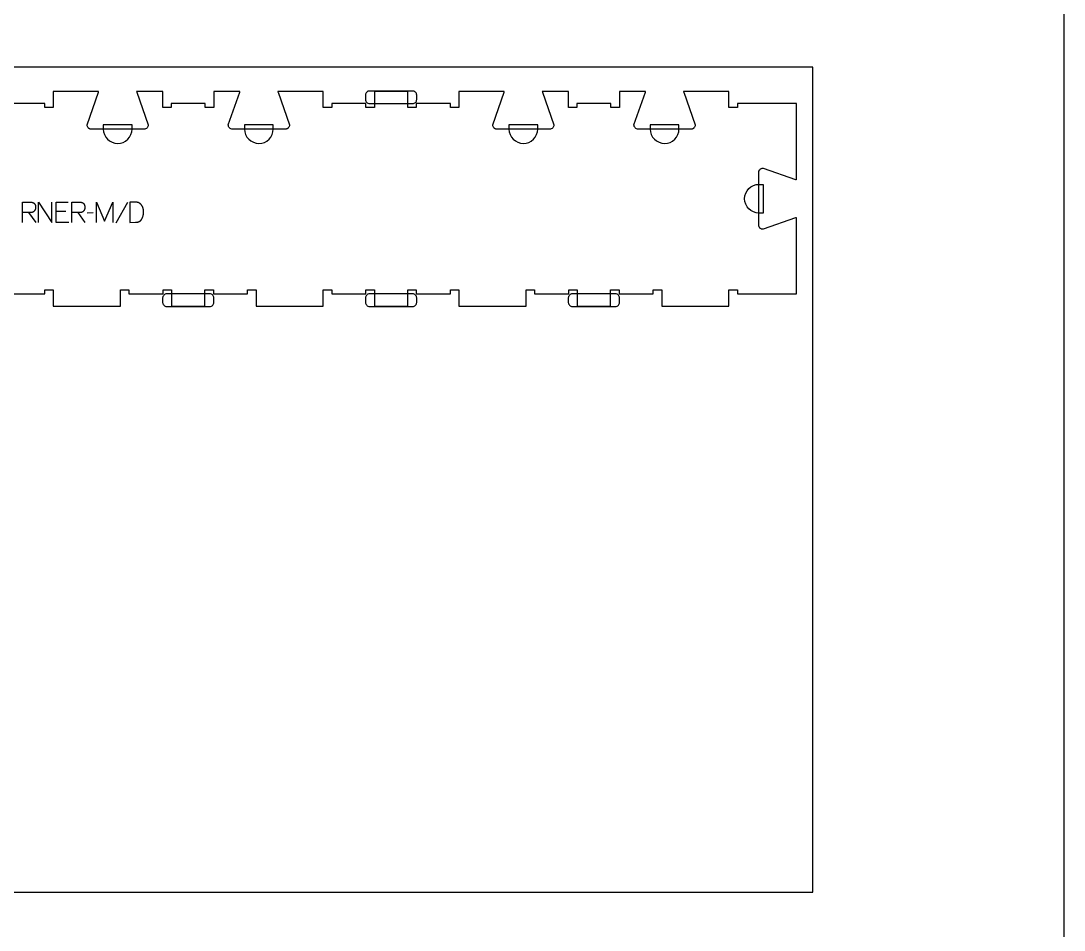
# Model space of a CAD drawing. Extents: x -37379 to -34195, y -17593 to -11999.
# Drawn here: x -35738 to -34195, y -15158 to -13813 of the extents above; entities that cross this region are included whole.
import ezdxf

# ---------------------------------------------------------------- set-up
doc = ezdxf.new("R2010")
doc.units = 0
for name, color, linetype in [('0_SHEET_SPRUCEPLY_2440X122', 1, 'CONTINUOUS'), ('1_ANYTOOL_1MMDEEP_LABELS_S', 2, 'CONTINUOUS'), ('4_ANYTOOL_CUTTHROUGH_OUTSI', 5, 'CONTINUOUS'), ('5_ANYTOOL_HALF_MILL_9MM_IN', 3, 'CONTINUOUS'), ('DONOTCUT', 18, 'CONTINUOUS')]:
    doc.layers.add(name, color=color, linetype=linetype)

msp = doc.modelspace()

# ---------------------------------------------------------------- linework, layer by layer
at = {"layer": '0_SHEET_SPRUCEPLY_2440X122'}
msp.add_lwpolyline([(-37007, -13881.7), (-37007, -15101.7), (-34567, -15101.7), (-34567, -13881.7)], close=True, dxfattribs=at)
at = {"layer": '1_ANYTOOL_1MMDEEP_LABELS_S'}
for points in [[(-35735.9, -14111.2), (-35735.9, -14081.2), (-35724.5, -14081.2), (-35724, -14081.2), (-35723.5, -14081.2), (-35723.3, -14081.3), (-35723.1, -14081.3), (-35722.9, -14081.3), (-35722.6, -14081.3), (-35722.4, -14081.4), (-35722.2, -14081.4), (-35722, -14081.4), (-35721.8, -14081.5), (-35721.6, -14081.5), (-35721.4, -14081.6), (-35721.2, -14081.6), (-35721, -14081.7), (-35720.8, -14081.8), (-35720.7, -14081.8), (-35720.5, -14081.9), (-35720.3, -14082), (-35720.1, -14082.1), (-35720, -14082.1), (-35719.8, -14082.2), (-35719.6, -14082.3), (-35719.5, -14082.4), (-35719.3, -14082.5), (-35719.2, -14082.6), (-35719.1, -14082.7), (-35718.9, -14082.8), (-35718.8, -14082.9), (-35718.7, -14083.1), (-35718.5, -14083.2), (-35718.4, -14083.3), (-35718.3, -14083.4), (-35718.2, -14083.6), (-35718.1, -14083.7), (-35718, -14083.8), (-35717.9, -14084), (-35717.8, -14084.1), (-35717.7, -14084.3), (-35717.6, -14084.4), (-35717.5, -14084.6), (-35717.4, -14084.8), (-35717.3, -14084.9), (-35717.2, -14085.1), (-35717.2, -14085.3), (-35717.1, -14085.4), (-35717, -14085.6), (-35717, -14085.8), (-35716.9, -14086), (-35716.9, -14086.2), (-35716.8, -14086.4), (-35716.8, -14086.6), (-35716.7, -14086.8), (-35716.7, -14087), (-35716.7, -14087.2), (-35716.6, -14087.4), (-35716.6, -14087.7), (-35716.6, -14087.9), (-35716.6, -14088.1), (-35716.5, -14088.6), (-35716.5, -14089.1), (-35716.5, -14089.2), (-35716.5, -14089.4), (-35716.6, -14089.6), (-35716.6, -14089.8), (-35716.6, -14089.9), (-35716.6, -14090.1), (-35716.6, -14090.3), (-35716.6, -14090.4), (-35716.7, -14090.6), (-35716.7, -14090.8), (-35716.7, -14090.9), (-35716.8, -14091.1), (-35716.8, -14091.3), (-35716.9, -14091.4), (-35716.9, -14091.6), (-35717, -14091.8), (-35717, -14091.9), (-35717.1, -14092.1), (-35717.2, -14092.2), (-35717.2, -14092.4), (-35717.3, -14092.6), (-35717.4, -14092.7), (-35717.5, -14092.9), (-35717.5, -14093), (-35717.6, -14093.2), (-35717.7, -14093.3), (-35717.8, -14093.5), (-35717.9, -14093.6), (-35718, -14093.8), (-35718.1, -14093.9), (-35718.2, -14094.1), (-35718.3, -14094.2), (-35718.4, -14094.4), (-35718.5, -14094.5), (-35718.7, -14094.7), (-35718.8, -14094.8), (-35718.9, -14094.9), (-35719, -14095), (-35719.2, -14095.2), (-35719.3, -14095.3), (-35719.4, -14095.4), (-35719.5, -14095.5), (-35719.7, -14095.6), (-35719.8, -14095.7), (-35720, -14095.8), (-35720.1, -14095.9), (-35720.3, -14096), (-35720.4, -14096), (-35720.5, -14096.1), (-35720.7, -14096.2), (-35720.9, -14096.2), (-35721, -14096.3), (-35721.2, -14096.4), (-35721.3, -14096.4), (-35721.5, -14096.5), (-35721.7, -14096.5), (-35721.8, -14096.5), (-35722, -14096.6), (-35722.2, -14096.6), (-35722.4, -14096.6), (-35722.5, -14096.6), (-35722.7, -14096.7), (-35722.9, -14096.7), (-35724.8, -14096.7), (-35726.9, -14096.8), (-35735.8, -14096.8)], [(-35712.3, -14111.2), (-35712.3, -14081.2), (-35692.3, -14111.2), (-35692.3, -14081.2)], [(-35667.3, -14111.2), (-35686.2, -14111.2), (-35686.2, -14081.2), (-35668.4, -14081.2)], [(-35663, -14111.2), (-35663, -14081.2), (-35651.7, -14081.2), (-35651.2, -14081.2), (-35650.7, -14081.2), (-35650.5, -14081.3), (-35650.2, -14081.3), (-35650, -14081.3), (-35649.8, -14081.3), (-35649.6, -14081.4), (-35649.4, -14081.4), (-35649.1, -14081.4), (-35648.9, -14081.5), (-35648.7, -14081.5), (-35648.5, -14081.6), (-35648.4, -14081.6), (-35648.2, -14081.7), (-35648, -14081.8), (-35647.8, -14081.8), (-35647.6, -14081.9), (-35647.4, -14082), (-35647.3, -14082.1), (-35647.1, -14082.1), (-35647, -14082.2), (-35646.8, -14082.3), (-35646.6, -14082.4), (-35646.5, -14082.5), (-35646.3, -14082.6), (-35646.2, -14082.7), (-35646.1, -14082.8), (-35645.9, -14082.9), (-35645.8, -14083.1), (-35645.7, -14083.2), (-35645.5, -14083.3), (-35645.4, -14083.4), (-35645.3, -14083.6), (-35645.2, -14083.7), (-35645.1, -14083.8), (-35645, -14084), (-35644.9, -14084.1), (-35644.8, -14084.3), (-35644.7, -14084.4), (-35644.6, -14084.6), (-35644.5, -14084.8), (-35644.5, -14084.9), (-35644.4, -14085.1), (-35644.3, -14085.3), (-35644.2, -14085.4), (-35644.2, -14085.6), (-35644.1, -14085.8), (-35644.1, -14086), (-35644, -14086.2), (-35644, -14086.4), (-35643.9, -14086.6), (-35643.9, -14086.8), (-35643.8, -14087), (-35643.8, -14087.2), (-35643.8, -14087.4), (-35643.7, -14087.7), (-35643.7, -14087.9), (-35643.7, -14088.1), (-35643.7, -14088.6), (-35643.7, -14089.1), (-35643.7, -14089.2), (-35643.7, -14089.4), (-35643.7, -14089.6), (-35643.7, -14089.8), (-35643.7, -14089.9), (-35643.7, -14090.1), (-35643.8, -14090.3), (-35643.8, -14090.4), (-35643.8, -14090.6), (-35643.9, -14090.8), (-35643.9, -14090.9), (-35643.9, -14091.1), (-35644, -14091.3), (-35644, -14091.4), (-35644.1, -14091.6), (-35644.1, -14091.8), (-35644.2, -14091.9), (-35644.2, -14092.1), (-35644.3, -14092.2), (-35644.4, -14092.4), (-35644.4, -14092.6), (-35644.5, -14092.7), (-35644.6, -14092.9), (-35644.7, -14093), (-35644.8, -14093.2), (-35644.9, -14093.3), (-35644.9, -14093.5), (-35645, -14093.6), (-35645.1, -14093.8), (-35645.2, -14093.9), (-35645.3, -14094.1), (-35645.5, -14094.2), (-35645.6, -14094.4), (-35645.7, -14094.5), (-35645.8, -14094.7), (-35645.9, -14094.8), (-35646, -14094.9), (-35646.2, -14095), (-35646.3, -14095.2), (-35646.4, -14095.3), (-35646.6, -14095.4), (-35646.7, -14095.5), (-35646.8, -14095.6), (-35647, -14095.7), (-35647.1, -14095.8), (-35647.2, -14095.9), (-35647.4, -14096), (-35647.5, -14096), (-35647.7, -14096.1), (-35647.8, -14096.2), (-35648, -14096.2), (-35648.2, -14096.3), (-35648.3, -14096.4), (-35648.5, -14096.4), (-35648.6, -14096.5), (-35648.8, -14096.5), (-35649, -14096.5), (-35649.2, -14096.6), (-35649.3, -14096.6), (-35649.5, -14096.6), (-35649.7, -14096.6), (-35649.9, -14096.7), (-35650, -14096.7), (-35652, -14096.7), (-35654, -14096.8), (-35663, -14096.8)], [(-35626.4, -14111.2), (-35626.4, -14081.2), (-35614.4, -14109.6), (-35602.4, -14081.3), (-35602.4, -14111.2)], [(-35580.6, -14081.7), (-35597.7, -14112.5)], [(-35726.9, -14096.8), (-35716.4, -14111.3)], [(-35671.6, -14095.1), (-35686.2, -14095.1)], [(-35654, -14096.8), (-35643.6, -14111.3)], [(-35631.6, -14097.3), (-35640.3, -14097.4)]]:
    msp.add_lwpolyline(points, dxfattribs=at)
msp.add_lwpolyline([(-35577.1, -14081.2), (-35577.1, -14111.2), (-35568.6, -14111.1), (-35568.2, -14111.1), (-35567.8, -14111.1), (-35567.4, -14111.1), (-35567, -14111), (-35566.6, -14111), (-35566.2, -14110.9), (-35565.9, -14110.9), (-35565.5, -14110.8), (-35565.2, -14110.7), (-35564.8, -14110.6), (-35564.5, -14110.5), (-35564.2, -14110.4), (-35563.9, -14110.3), (-35563.7, -14110.2), (-35563.6, -14110.1), (-35563.4, -14110.1), (-35563.3, -14110), (-35563.1, -14109.9), (-35563, -14109.8), (-35562.8, -14109.7), (-35562.7, -14109.7), (-35562.5, -14109.6), (-35562.4, -14109.5), (-35562.3, -14109.4), (-35562.1, -14109.3), (-35562, -14109.2), (-35561.9, -14109.1), (-35561.7, -14109), (-35561.6, -14108.9), (-35561.5, -14108.8), (-35561.4, -14108.7), (-35561.2, -14108.6), (-35561.1, -14108.5), (-35561, -14108.4), (-35560.9, -14108.3), (-35560.8, -14108.2), (-35560.7, -14108), (-35560.6, -14107.9), (-35560.5, -14107.8), (-35560.4, -14107.7), (-35560.3, -14107.5), (-35560.2, -14107.4), (-35560.1, -14107.3), (-35560, -14107.1), (-35559.9, -14107), (-35559.7, -14106.7), (-35559.5, -14106.4), (-35559.3, -14106.1), (-35559, -14105.5), (-35558.7, -14104.9), (-35558.4, -14104.2), (-35558.2, -14103.6), (-35558, -14103), (-35557.7, -14102.3), (-35557.5, -14101.7), (-35557.4, -14101), (-35557.2, -14100.3), (-35557.1, -14099.7), (-35557, -14099), (-35556.9, -14098.3), (-35556.8, -14097.6), (-35556.8, -14096.9), (-35556.7, -14096.2), (-35556.7, -14095.5), (-35556.7, -14094.9), (-35556.8, -14094.3), (-35556.8, -14093.8), (-35556.9, -14093.2), (-35557, -14092.6), (-35557, -14092.3), (-35557.1, -14092), (-35557.1, -14091.8), (-35557.2, -14091.5), (-35557.3, -14091.2), (-35557.3, -14090.9), (-35557.4, -14090.6), (-35557.5, -14090.4), (-35557.6, -14090.1), (-35557.7, -14089.8), (-35557.8, -14089.6), (-35557.9, -14089.3), (-35558, -14089), (-35558.1, -14088.8), (-35558.4, -14088.2), (-35558.6, -14087.7), (-35558.9, -14087.2), (-35559.2, -14086.7), (-35559.4, -14086.4), (-35559.6, -14086.1), (-35559.8, -14085.8), (-35560, -14085.5), (-35560.2, -14085.3), (-35560.4, -14085), (-35560.6, -14084.7), (-35560.9, -14084.5), (-35561.1, -14084.3), (-35561.3, -14084.1), (-35561.5, -14083.8), (-35561.8, -14083.6), (-35562, -14083.4), (-35562.2, -14083.3), (-35562.5, -14083.1), (-35562.7, -14082.9), (-35563, -14082.8), (-35563.2, -14082.6), (-35563.5, -14082.5), (-35563.7, -14082.3), (-35564, -14082.2), (-35564.3, -14082.1), (-35564.5, -14082), (-35564.8, -14081.9), (-35565.1, -14081.8), (-35565.4, -14081.7), (-35565.7, -14081.7), (-35565.9, -14081.6), (-35566.2, -14081.6), (-35566.5, -14081.5), (-35566.8, -14081.5), (-35567.1, -14081.5), (-35569.5, -14081.4), (-35572, -14081.3), (-35574.6, -14081.2)], close=True, dxfattribs=at)
at = {"layer": '4_ANYTOOL_CUTTHROUGH_OUTSI', "color": 5}
msp.add_lwpolyline([(-35753.5, -14217), (-35703, -14217), (-35703, -14211), (-35690.5, -14211), (-35690.5, -14235), (-35591, -14235), (-35591, -14211), (-35578.5, -14211), (-35578.5, -14217), (-35528, -14217), (-35528, -14211), (-35527.7, -14211), (-35527.7, -14211), (-35515.7, -14211), (-35515.5, -14211), (-35515.5, -14211.2), (-35515.5, -14235), (-35466, -14235), (-35466, -14211.2), (-35466, -14211), (-35453.5, -14211), (-35453.5, -14217), (-35403, -14217), (-35403, -14211), (-35390.5, -14211), (-35390.5, -14235), (-35291, -14235), (-35291, -14211), (-35278.5, -14211), (-35278.5, -14217), (-35228, -14217), (-35228, -14211), (-35227.7, -14211), (-35227.7, -14211), (-35215.7, -14211), (-35215.5, -14211), (-35215.5, -14211.2), (-35215.5, -14235), (-35166, -14235), (-35166, -14211.2), (-35166, -14211), (-35153.5, -14211), (-35153.5, -14217), (-35103, -14217), (-35103, -14211), (-35090.5, -14211), (-35090.5, -14235), (-34991, -14235), (-34991, -14211), (-34978.5, -14211), (-34978.5, -14217), (-34928, -14217), (-34928, -14211), (-34927.7, -14211), (-34927.7, -14211), (-34915.7, -14211), (-34915.5, -14211), (-34915.5, -14211.2), (-34915.5, -14235), (-34866, -14235), (-34866, -14211.2), (-34866, -14211), (-34853.5, -14211), (-34853.5, -14217), (-34803, -14217), (-34803, -14211), (-34790.5, -14211), (-34790.5, -14235), (-34691, -14235), (-34691, -14211), (-34678.5, -14211), (-34678.5, -14217), (-34591, -14217), (-34591, -14104.3), (-34591, -14104.3, 0.061485), (-34592.4, -14104.6), (-34640.6, -14121.5), (-34640.7, -14121.5), (-34640.7, -14121.5), (-34640.7, -14121.5, -0.414214), (-34647, -14115.2), (-34647, -14037.2), (-34647, -14037.1), (-34647, -14036.9), (-34647, -14036.8), (-34646.9, -14036.6), (-34646.9, -14036.5), (-34646.9, -14036.3), (-34646.9, -14036.2), (-34646.9, -14036), (-34646.8, -14035.9), (-34646.8, -14035.7), (-34646.7, -14035.6), (-34646.7, -14035.4), (-34646.7, -14035.3), (-34646.6, -14035.1), (-34646.6, -14035), (-34646.5, -14034.8), (-34646.4, -14034.7), (-34646.4, -14034.5), (-34646.3, -14034.4), (-34646.2, -14034.3), (-34646.2, -14034.1), (-34646.1, -14034), (-34646, -14033.9), (-34645.9, -14033.7), (-34645.8, -14033.6), (-34645.7, -14033.5), (-34645.6, -14033.4), (-34645.5, -14033.2), (-34645.4, -14033.1), (-34645.3, -14033), (-34645.2, -14032.9), (-34645.1, -14032.8, -0.198912), (-34640.7, -14031), (-34640.7, -14031), (-34640.6, -14031), (-34592.4, -14047.9), (-34592.4, -14047.9, 0.061485), (-34591, -14048.1), (-34591, -13935.5), (-34678.5, -13935.5), (-34678.5, -13941.5), (-34691, -13941.5), (-34691, -13941.2), (-34691, -13941.2), (-34691, -13917.5), (-34740.7, -13917.5), (-34758.2, -13917.5), (-34758.2, -13917.5, 0.061485), (-34757.9, -13918.9), (-34741, -13967.1), (-34741, -13967.2), (-34741, -13967.2), (-34741, -13967.2, -0.198912), (-34742.8, -13971.6), (-34743, -13971.7), (-34743.1, -13971.8), (-34743.2, -13971.9), (-34743.3, -13972), (-34743.4, -13972.1), (-34743.5, -13972.2), (-34743.7, -13972.3), (-34743.8, -13972.4), (-34743.9, -13972.5), (-34744, -13972.6), (-34744.2, -13972.7), (-34744.3, -13972.7), (-34744.5, -13972.8), (-34744.6, -13972.9), (-34744.7, -13972.9), (-34744.9, -13973), (-34745, -13973.1), (-34745.2, -13973.1), (-34745.3, -13973.2), (-34745.5, -13973.2), (-34745.6, -13973.2), (-34745.8, -13973.3), (-34745.9, -13973.3), (-34746.1, -13973.4), (-34746.2, -13973.4), (-34746.4, -13973.4), (-34746.5, -13973.4), (-34746.7, -13973.4), (-34746.8, -13973.5), (-34747, -13973.5), (-34747.1, -13973.5), (-34747.3, -13973.5), (-34825.3, -13973.5, -0.414214), (-34831.5, -13967.2), (-34831.5, -13967.2), (-34831.5, -13967.1), (-34814.6, -13918.9), (-34814.6, -13918.9, 0.061485), (-34814.4, -13917.5), (-34853, -13917.5), (-34853, -13941.5), (-34865.5, -13941.5), (-34865.5, -13935.5), (-34916, -13935.5), (-34916, -13941.5), (-34928.5, -13941.5), (-34928.5, -13917.5), (-34967.1, -13917.5), (-34967.1, -13917.5, 0.061485), (-34966.8, -13918.9), (-34949.9, -13967.1), (-34949.9, -13967.2), (-34949.9, -13967.2), (-34949.9, -13967.2, -0.414214), (-34956.2, -13973.5), (-35034.2, -13973.5), (-35034.3, -13973.5), (-35034.5, -13973.5), (-35034.6, -13973.5), (-35034.8, -13973.4), (-35034.9, -13973.4), (-35035.1, -13973.4), (-35035.2, -13973.4), (-35035.4, -13973.4), (-35035.5, -13973.3), (-35035.7, -13973.3), (-35035.8, -13973.2), (-35036, -13973.2), (-35036.1, -13973.2), (-35036.3, -13973.1), (-35036.4, -13973.1), (-35036.6, -13973), (-35036.7, -13972.9), (-35036.9, -13972.9), (-35037, -13972.8), (-35037.1, -13972.7), (-35037.3, -13972.7), (-35037.4, -13972.6), (-35037.5, -13972.5), (-35037.7, -13972.4), (-35037.8, -13972.3), (-35037.9, -13972.2), (-35038, -13972.1), (-35038.1, -13972), (-35038.3, -13971.9), (-35038.4, -13971.8), (-35038.5, -13971.7), (-35038.6, -13971.6, -0.198912), (-35040.4, -13967.2), (-35040.4, -13967.2), (-35040.4, -13967.1), (-35023.5, -13918.9), (-35023.5, -13918.9, 0.061485), (-35023.3, -13917.5), (-35040.7, -13917.5), (-35090.5, -13917.5), (-35090.5, -13941.5), (-35103, -13941.5), (-35103, -13935.5), (-35153.5, -13935.5), (-35153.5, -13941.5), (-35166, -13941.5), (-35166, -13917.5), (-35215.5, -13917.5), (-35215.5, -13941.5), (-35228, -13941.5), (-35228, -13935.5), (-35278.5, -13935.5), (-35278.5, -13941.5), (-35291, -13941.5), (-35291, -13917.5), (-35358.2, -13917.5), (-35358.2, -13917.5, 0.061485), (-35357.9, -13918.9), (-35341, -13967.1), (-35341, -13967.2), (-35341, -13967.2), (-35341, -13967.2, -0.198912), (-35342.8, -13971.6), (-35343, -13971.7), (-35343.1, -13971.8), (-35343.2, -13971.9), (-35343.3, -13972), (-35343.4, -13972.1), (-35343.5, -13972.2), (-35343.7, -13972.3), (-35343.8, -13972.4), (-35343.9, -13972.5), (-35344, -13972.6), (-35344.2, -13972.7), (-35344.3, -13972.7), (-35344.5, -13972.8), (-35344.6, -13972.9), (-35344.7, -13972.9), (-35344.9, -13973), (-35345, -13973.1), (-35345.2, -13973.1), (-35345.3, -13973.2), (-35345.5, -13973.2), (-35345.6, -13973.2), (-35345.8, -13973.3), (-35345.9, -13973.3), (-35346.1, -13973.4), (-35346.2, -13973.4), (-35346.4, -13973.4), (-35346.5, -13973.4), (-35346.7, -13973.4), (-35346.8, -13973.5), (-35347, -13973.5), (-35347.1, -13973.5), (-35347.3, -13973.5), (-35425.3, -13973.5, -0.414214), (-35431.5, -13967.2), (-35431.5, -13967.2), (-35431.5, -13967.1), (-35414.6, -13918.9), (-35414.6, -13918.9, 0.061485), (-35414.4, -13917.5), (-35453, -13917.5), (-35453, -13941.5), (-35465.5, -13941.5), (-35465.5, -13935.5), (-35516, -13935.5), (-35516, -13941.5), (-35528.5, -13941.5), (-35528.5, -13917.5), (-35567.1, -13917.5), (-35567.1, -13917.5, 0.061485), (-35566.8, -13918.9), (-35549.9, -13967.1), (-35549.9, -13967.2), (-35549.9, -13967.2), (-35549.9, -13967.2, -0.414214), (-35556.2, -13973.5), (-35634.2, -13973.5), (-35634.3, -13973.5), (-35634.5, -13973.5), (-35634.6, -13973.5), (-35634.8, -13973.4), (-35634.9, -13973.4), (-35635.1, -13973.4), (-35635.2, -13973.4), (-35635.4, -13973.4), (-35635.5, -13973.3), (-35635.7, -13973.3), (-35635.8, -13973.2), (-35636, -13973.2), (-35636.1, -13973.2), (-35636.3, -13973.1), (-35636.4, -13973.1), (-35636.6, -13973), (-35636.7, -13972.9), (-35636.9, -13972.9), (-35637, -13972.8), (-35637.1, -13972.7), (-35637.3, -13972.7), (-35637.4, -13972.6), (-35637.5, -13972.5), (-35637.7, -13972.4), (-35637.8, -13972.3), (-35637.9, -13972.2), (-35638, -13972.1), (-35638.1, -13972), (-35638.3, -13971.9), (-35638.4, -13971.8), (-35638.5, -13971.7), (-35638.6, -13971.6, -0.198912), (-35640.4, -13967.2), (-35640.4, -13967.2), (-35640.4, -13967.1), (-35623.5, -13918.9), (-35623.5, -13918.9, 0.061485), (-35623.3, -13917.5), (-35640.7, -13917.5), (-35690.5, -13917.5), (-35690.5, -13941.5), (-35703, -13941.5), (-35703, -13935.5), (-35753.5, -13935.5)], format="xyb", dxfattribs=at)
at = {"layer": '5_ANYTOOL_HALF_MILL_9MM_IN', "color": 3}
for points in [[(-35222.6, -13917, 0.414214), (-35228.6, -13923), (-35228.6, -13929.5, 0.414214), (-35222.6, -13935.5), (-35158.8, -13935.5, 0.414214), (-35152.8, -13929.5), (-35152.8, -13923, 0.414214), (-35158.8, -13917)], [(-35616.4, -13973.2, 0.414214), (-35595.2, -13994.5, 0.414214), (-35573.9, -13973.2), (-35573.9, -13973), (-35573.9, -13967), (-35616.4, -13967), (-35616.4, -13973), (-35616.4, -13973.2)], [(-35407.5, -13973.2, 0.414214), (-35386.3, -13994.5, 0.414214), (-35365, -13973.2), (-35365, -13973), (-35365, -13967), (-35407.5, -13967), (-35407.5, -13973), (-35407.5, -13973.2)], [(-35016.4, -13973.2, 0.414214), (-34995.2, -13994.5, 0.414214), (-34973.9, -13973.2), (-34973.9, -13973), (-34973.9, -13967), (-35016.4, -13967), (-35016.4, -13973), (-35016.4, -13973.2)], [(-34807.5, -13973.2, 0.414214), (-34786.3, -13994.5, 0.414214), (-34765, -13973.2), (-34765, -13973), (-34765, -13967), (-34807.5, -13967), (-34807.5, -13973), (-34807.5, -13973.2)], [(-34646.7, -14097.5, -1), (-34646.7, -14055), (-34646.5, -14055), (-34640.5, -14055), (-34640.5, -14097.5), (-34646.5, -14097.5), (-34646.7, -14097.5)], [(-35522.6, -14217, 0.414214), (-35528.6, -14223), (-35528.6, -14229.5, 0.414214), (-35522.6, -14235.5), (-35458.8, -14235.5, 0.414214), (-35452.8, -14229.5), (-35452.8, -14223, 0.414214), (-35458.8, -14217)], [(-35222.6, -14217, 0.414214), (-35228.6, -14223), (-35228.6, -14229.5, 0.414214), (-35222.6, -14235.5), (-35158.8, -14235.5, 0.414214), (-35152.8, -14229.5), (-35152.8, -14223, 0.414214), (-35158.8, -14217)], [(-34922.6, -14217, 0.414214), (-34928.6, -14223), (-34928.6, -14229.5, 0.414214), (-34922.6, -14235.5), (-34858.8, -14235.5, 0.414214), (-34852.8, -14229.5), (-34852.8, -14223, 0.414214), (-34858.8, -14217)]]:
    msp.add_lwpolyline(points, format="xyb", close=True, dxfattribs=at)
at = {"layer": 'DONOTCUT'}
msp.add_lwpolyline([(-37378.7, -17592.7), (-34195.3, -17592.7), (-34195.3, -11999.3), (-37378.7, -11999.3)], close=True, dxfattribs=at)

doc.saveas('drawing.dxf')
